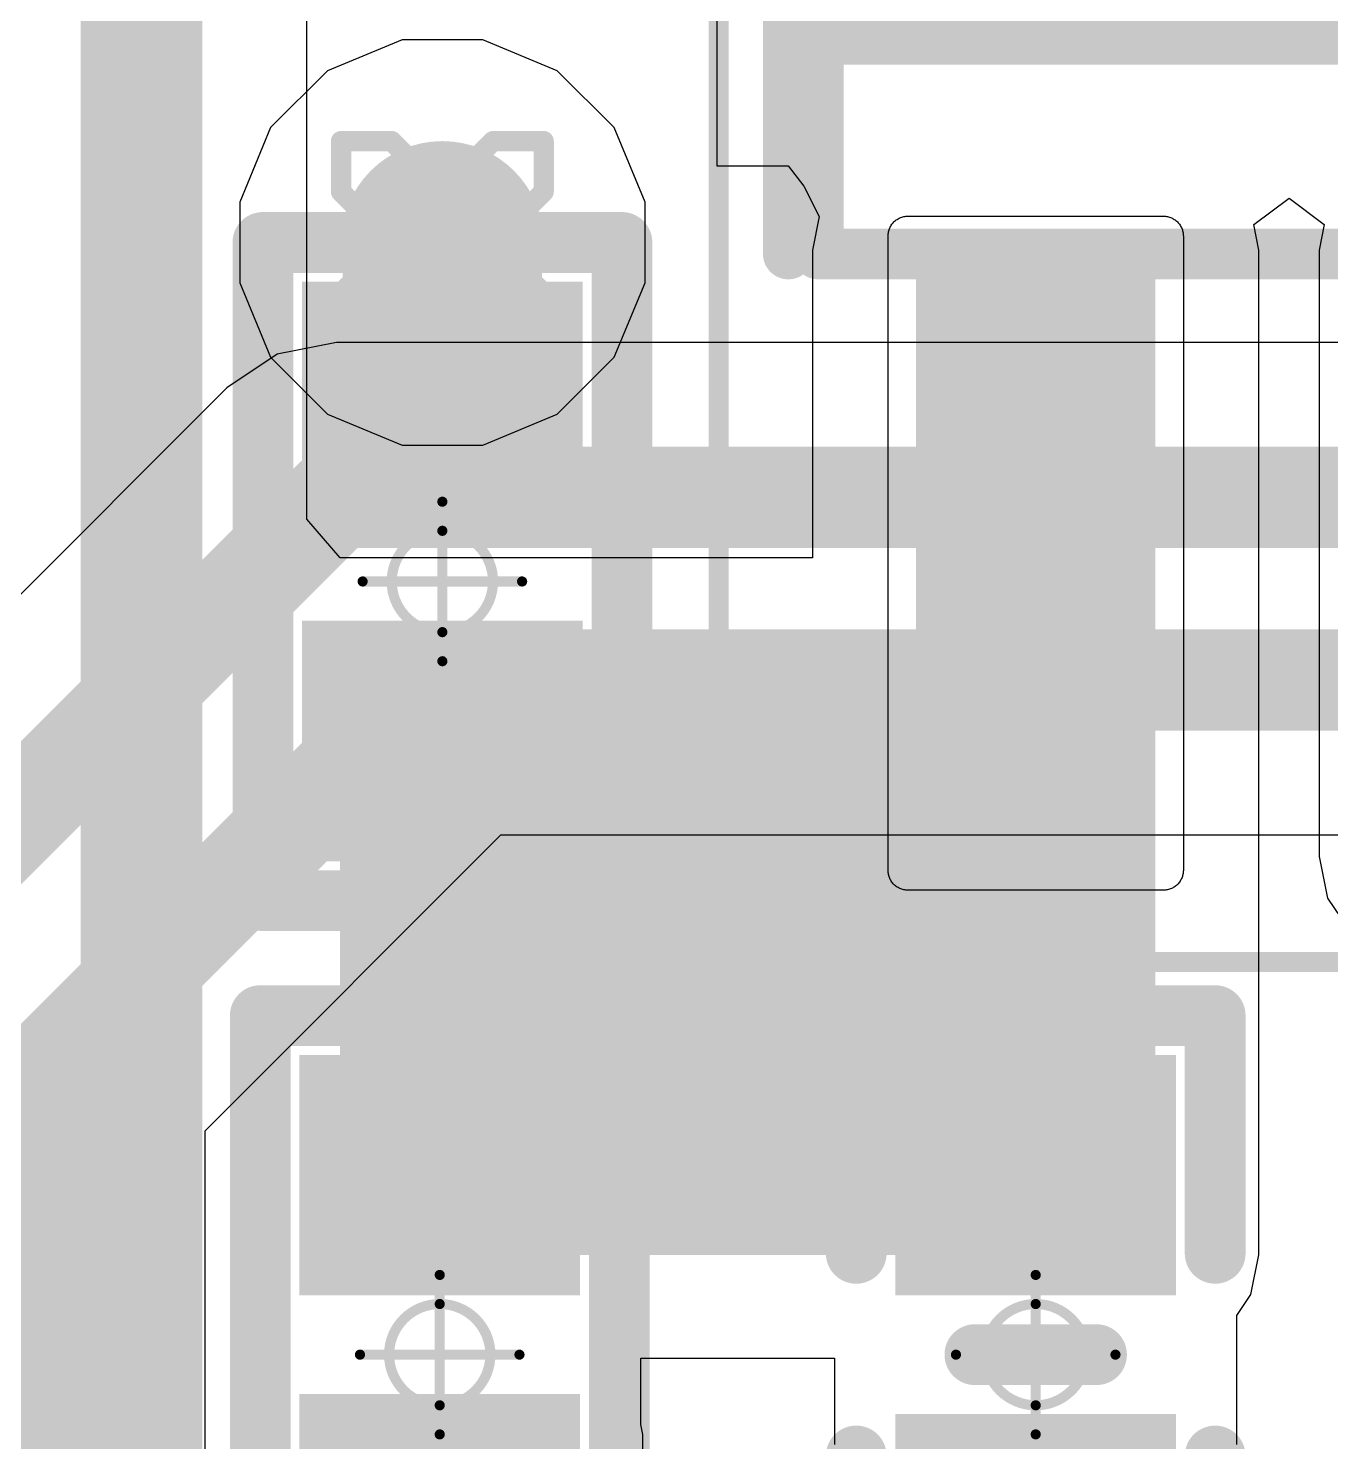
# Model space of a CAD drawing. Header units: inches. Extents: x -0.5 to 14, y -0.2 to 4.7.
# Drawn here: x 0.1242 to 0.2527, y 0.7315 to 0.871 of the extents above; entities that cross this region are included whole.
import ezdxf

# ---------------------------------------------------------------- set-up
doc = ezdxf.new("R2010")
doc.units = ezdxf.units.IN
doc.header["$MEASUREMENT"] = 0
for name, color, linetype in [('Bottom Layer', 5, 'Continuous'), ('Drill Drawing', 1, 'Continuous'), ('GND', 16, 'Continuous'), ('Mechanical 13', 56, 'Continuous'), ('Mechanical 15', 56, 'Continuous'), ('POWER', 76, 'Continuous'), ('Top Layer', 1, 'Continuous'), ('Top Overlay', 2, 'Continuous'), ('Top Paste', 8, 'Continuous'), ('Top Solder', 216, 'Continuous'), ('Via Holes', 16, 'Continuous')]:
    doc.layers.add(name, color=color, linetype=linetype)

# ---------------------------------------------------------------- blocks, each defined once
blk = doc.blocks.new('R_0402_L_25')
at = {"layer": 'Top Layer'}
for points in [[(-0.02363, 0.00984), (-0.00788, 0.00984), (-0.00788, -0.00985), (-0.02363, -0.00985)], [(0.00984, 0.00984), (0.02559, 0.00984), (0.02559, -0.00985), (0.00984, -0.00985)]]:
    blk.add_hatch(color=1, dxfattribs=at).paths.add_polyline_path(points)
at = {"layer": 'Top Paste'}
for points in [[(-0.02363, 0.00984), (-0.00788, 0.00984), (-0.00788, -0.00985), (-0.02363, -0.00985)], [(0.00984, 0.00984), (0.02559, 0.00984), (0.02559, -0.00985), (0.00984, -0.00985)]]:
    blk.add_hatch(color=8, dxfattribs=at).paths.add_polyline_path(points)
at = {"layer": 'Top Solder'}
for points in [[(-0.02763, 0.01384), (-0.00388, 0.01384), (-0.00388, -0.01385), (-0.02763, -0.01385)], [(0.00584, 0.01384), (0.02959, 0.01384), (0.02959, -0.01385), (0.00584, -0.01385)]]:
    blk.add_hatch(color=216, dxfattribs=at).paths.add_polyline_path(points)
at = {"layer": 'Mechanical 15', "const_width": 0.001}
for points in [[(0, 0.00787), (0, -0.00787)], [(-0.00787, 0), (0.00787, 0)]]:
    blk.add_lwpolyline(points, dxfattribs=at)
at = {"layer": 'Mechanical 15'}
for points, const_width in [([(-0.00025, 0.00787, 1), (0.00025, 0.00787, 1)], 0.0005), ([(0.005, 0, 1), (-0.005, 0, 1)], 0.001), ([(-0.00812, 0, 1), (-0.00762, 0, 1)], 0.0005), ([(-0.00525, 0, 1), (-0.00475, 0, 1)], 0.0005), ([(0.00475, 0, 1), (0.00525, 0, 1)], 0.0005), ([(0.00762, 0, 1), (0.00812, 0, 1)], 0.0005), ([(-0.00025, -0.00787, 1), (0.00025, -0.00787, 1)], 0.0005)]:
    blk.add_lwpolyline(points, format="xyb", close=True, dxfattribs=dict(at, const_width=const_width))
at = {"layer": 'Top Overlay', "const_width": 0.006}
for points in [[(-0.0315, 0.01771), (-0.0315, -0.01772)], [(-0.0315, 0.01771), (0.03346, 0.01771)], [(0.03346, 0.01771), (0.03346, -0.01772)], [(-0.0315, -0.01772), (0.03346, -0.01772)]]:
    blk.add_lwpolyline(points, dxfattribs=at)
at = {"layer": 'Top Overlay', "const_width": 0.003}
for points in [[(-0.033, 0.01771, 1), (-0.03, 0.01771, 1)], [(-0.033, 0.01771, 1), (-0.03, 0.01771, 1)], [(0.03196, 0.01771, 1), (0.03496, 0.01771, 1)], [(0.03196, 0.01771, 1), (0.03496, 0.01771, 1)], [(-0.033, -0.01772, 1), (-0.03, -0.01772, 1)], [(-0.033, -0.01772, 1), (-0.03, -0.01772, 1)], [(0.03196, -0.01772, 1), (0.03496, -0.01772, 1)], [(0.03196, -0.01772, 1), (0.03496, -0.01772, 1)]]:
    blk.add_lwpolyline(points, format="xyb", close=True, dxfattribs=at)
blk = doc.blocks.new('R_0402_L_26')
at = {"layer": 'Top Layer'}
for points in [[(-0.02363, 0.00984), (-0.00788, 0.00984), (-0.00788, -0.00985), (-0.02363, -0.00985)], [(0.00984, 0.00984), (0.02559, 0.00984), (0.02559, -0.00985), (0.00984, -0.00985)]]:
    blk.add_hatch(color=1, dxfattribs=at).paths.add_polyline_path(points)
at = {"layer": 'Top Paste'}
for points in [[(-0.02363, 0.00984), (-0.00788, 0.00984), (-0.00788, -0.00985), (-0.02363, -0.00985)], [(0.00984, 0.00984), (0.02559, 0.00984), (0.02559, -0.00985), (0.00984, -0.00985)]]:
    blk.add_hatch(color=8, dxfattribs=at).paths.add_polyline_path(points)
at = {"layer": 'Top Solder'}
for points in [[(-0.02763, 0.01384), (-0.00388, 0.01384), (-0.00388, -0.01385), (-0.02763, -0.01385)], [(0.00584, 0.01384), (0.02959, 0.01384), (0.02959, -0.01385), (0.00584, -0.01385)]]:
    blk.add_hatch(color=216, dxfattribs=at).paths.add_polyline_path(points)
at = {"layer": 'Mechanical 15', "const_width": 0.001}
for points in [[(0, 0.00787), (0, -0.00787)], [(-0.00787, 0), (0.00787, 0)]]:
    blk.add_lwpolyline(points, dxfattribs=at)
at = {"layer": 'Mechanical 15'}
for points, const_width in [([(-0.00025, 0.00787, 1), (0.00025, 0.00787, 1)], 0.0005), ([(0.005, 0, 1), (-0.005, 0, 1)], 0.001), ([(-0.00812, 0, 1), (-0.00762, 0, 1)], 0.0005), ([(-0.00525, 0, 1), (-0.00475, 0, 1)], 0.0005), ([(0.00475, 0, 1), (0.00525, 0, 1)], 0.0005), ([(0.00762, 0, 1), (0.00812, 0, 1)], 0.0005), ([(-0.00025, -0.00787, 1), (0.00025, -0.00787, 1)], 0.0005)]:
    blk.add_lwpolyline(points, format="xyb", close=True, dxfattribs=dict(at, const_width=const_width))
at = {"layer": 'Top Overlay', "const_width": 0.006}
for points in [[(-0.0315, 0.01771), (-0.0315, -0.01772)], [(-0.0315, 0.01771), (0.03346, 0.01771)], [(0.03346, 0.01771), (0.03346, -0.01772)], [(-0.0315, -0.01772), (0.03346, -0.01772)]]:
    blk.add_lwpolyline(points, dxfattribs=at)
at = {"layer": 'Top Overlay', "const_width": 0.003}
for points in [[(-0.033, 0.01771, 1), (-0.03, 0.01771, 1)], [(-0.033, 0.01771, 1), (-0.03, 0.01771, 1)], [(0.03196, 0.01771, 1), (0.03496, 0.01771, 1)], [(0.03196, 0.01771, 1), (0.03496, 0.01771, 1)], [(-0.033, -0.01772, 1), (-0.03, -0.01772, 1)], [(-0.033, -0.01772, 1), (-0.03, -0.01772, 1)], [(0.03196, -0.01772, 1), (0.03496, -0.01772, 1)], [(0.03196, -0.01772, 1), (0.03496, -0.01772, 1)]]:
    blk.add_lwpolyline(points, format="xyb", close=True, dxfattribs=at)
blk = doc.blocks.new('VREG_LM5017MR_NOPB_30')
at = {"layer": 'Top Layer'}
blk.add_hatch(color=1, dxfattribs=at).paths.add_polyline_path([(-0.05807, 0.09646), (0.05807, 0.09646), (0.05807, -0.09646), (-0.05807, -0.09646)])
h = blk.add_hatch(color=1, dxfattribs=at)
edge = h.paths.add_edge_path()
edge.add_arc((0.07638, -0.06378), 0.000591, 90, 180)
edge.add_line((0.07579, -0.06378), (0.07579, -0.08622))
edge.add_arc((0.07638, -0.08622), 0.000591, 180, 270)
edge.add_line((0.07638, -0.08681), (0.13622, -0.08681))
edge.add_arc((0.13622, -0.08622), 0.000591, 270, 360)
edge.add_line((0.13681, -0.08622), (0.13681, -0.06378))
edge.add_arc((0.13622, -0.06378), 0.000591, 0, 90)
edge.add_line((0.13622, -0.06319), (0.07638, -0.06319))
at = {"layer": 'Top Paste'}
h = blk.add_hatch(color=8, dxfattribs=at)
edge = h.paths.add_edge_path()
edge.add_arc((0.07638, -0.06378), 0.000591, 90, 180)
edge.add_line((0.07579, -0.06378), (0.07579, -0.08622))
edge.add_arc((0.07638, -0.08622), 0.000591, 180, 270)
edge.add_line((0.07638, -0.08681), (0.13622, -0.08681))
edge.add_arc((0.13622, -0.08622), 0.000591, 270, 360)
edge.add_line((0.13681, -0.08622), (0.13681, -0.06378))
edge.add_arc((0.13622, -0.06378), 0.000591, 0, 90)
edge.add_line((0.13622, -0.06319), (0.07638, -0.06319))
at = {"layer": 'Mechanical 13', "const_width": 0.005}
for points in [[(0.07677, -0.09646), (0.07677, 0.09646)], [(0.07677, -0.09646), (-0.07677, -0.09646)]]:
    blk.add_lwpolyline(points, dxfattribs=at)
at = {"layer": 'Mechanical 13', "const_width": 0.0025}
blk.add_lwpolyline([(0.07552, -0.09646, 1), (0.07802, -0.09646, 1)], format="xyb", close=True, dxfattribs=at)
blk.add_lwpolyline([(0.07552, -0.09646, 1), (0.07802, -0.09646, 1)], format="xyb", close=True, dxfattribs=at)
at = {"layer": 'Mechanical 15', "const_width": 0.00197}
for points in [[(0.14665, -0.1063), (0.14665, 0.1063)], [(0.14665, -0.1063), (-0.14665, -0.1063)]]:
    blk.add_lwpolyline(points, dxfattribs=at)
at = {"layer": 'Mechanical 15', "const_width": 0.000984}
blk.add_lwpolyline([(0.14616, -0.1063, 1), (0.14715, -0.1063, 1)], format="xyb", close=True, dxfattribs=at)
blk.add_lwpolyline([(0.14616, -0.1063, 1), (0.14715, -0.1063, 1)], format="xyb", close=True, dxfattribs=at)
at = {"layer": 'Top Overlay', "const_width": 0.005}
blk.add_lwpolyline([(0.07677, -0.09941), (-0.07677, -0.09941)], dxfattribs=at)
at = {"layer": 'Top Overlay', "const_width": 0.0025}
blk.add_lwpolyline([(0.07552, -0.09941, 1), (0.07802, -0.09941, 1)], format="xyb", close=True, dxfattribs=at)
at = {"layer": 'Top Solder'}
for p, q in [((0.0733, -0.06142), (0.07335, -0.06133)), ((0.07335, -0.06133), (0.07341, -0.06124)), ((0.07341, -0.06124), (0.07347, -0.06116)), ((0.07347, -0.06116), (0.07354, -0.06108)), ((0.07354, -0.06108), (0.07361, -0.06101)), ((0.07361, -0.06101), (0.07368, -0.06094)), ((0.07368, -0.06094), (0.07376, -0.06087)), ((0.07376, -0.06087), (0.07384, -0.06081)), ((0.07384, -0.06081), (0.07393, -0.06075)), ((0.07393, -0.06075), (0.07402, -0.0607)), ((0.07402, -0.0607), (0.07411, -0.06065)), ((0.07411, -0.06065), (0.0742, -0.0606)), ((0.0742, -0.0606), (0.07429, -0.06056)), ((0.07429, -0.06056), (0.07439, -0.06053)), ((0.07439, -0.06053), (0.07449, -0.0605)), ((0.07449, -0.0605), (0.07459, -0.06048)), ((0.07459, -0.06048), (0.07469, -0.06046)), ((0.07469, -0.06046), (0.07479, -0.06044)), ((0.07479, -0.06044), (0.0749, -0.06044)), ((0.0749, -0.06044), (0.075, -0.06043)), ((0.075, -0.06043), (0.1376, -0.06043)), ((0.1376, -0.06043), (0.1377, -0.06044)), ((0.1377, -0.06044), (0.1378, -0.06044)), ((0.1378, -0.06044), (0.13791, -0.06046)), ((0.13791, -0.06046), (0.13801, -0.06048)), ((0.13801, -0.06048), (0.13811, -0.0605)), ((0.13811, -0.0605), (0.13821, -0.06053)), ((0.13821, -0.06053), (0.1383, -0.06056)), ((0.1383, -0.06056), (0.1384, -0.0606)), ((0.1384, -0.0606), (0.13849, -0.06065)), ((0.13849, -0.06065), (0.13858, -0.0607)), ((0.13858, -0.0607), (0.13867, -0.06075)), ((0.13867, -0.06075), (0.13876, -0.06081)), ((0.13876, -0.06081), (0.13884, -0.06087)), ((0.13884, -0.06087), (0.13892, -0.06094)), ((0.13892, -0.06094), (0.13899, -0.06101)), ((0.13899, -0.06101), (0.13906, -0.06108)), ((0.13906, -0.06108), (0.13913, -0.06116)), ((0.13913, -0.06116), (0.13919, -0.06124)), ((0.13919, -0.06124), (0.13925, -0.06133)), ((0.13925, -0.06133), (0.1393, -0.06142)), ((0.07303, -0.0623), (0.07304, -0.0622)), ((0.07303, -0.0624), (0.07303, -0.0623)), ((0.07303, -0.0876), (0.07303, -0.0624)), ((0.07304, -0.0622), (0.07306, -0.06209)), ((0.07306, -0.06209), (0.07307, -0.06199)), ((0.07307, -0.06199), (0.0731, -0.06189)), ((0.0731, -0.06189), (0.07313, -0.06179)), ((0.07313, -0.06179), (0.07316, -0.0617)), ((0.07316, -0.0617), (0.0732, -0.0616)), ((0.0732, -0.0616), (0.07325, -0.06151)), ((0.07325, -0.06151), (0.0733, -0.06142)), ((0.1393, -0.06142), (0.13935, -0.06151)), ((0.13935, -0.06151), (0.1394, -0.0616)), ((0.1394, -0.0616), (0.13944, -0.0617)), ((0.13944, -0.0617), (0.13947, -0.06179)), ((0.13947, -0.06179), (0.1395, -0.06189)), ((0.1395, -0.06189), (0.13952, -0.06199)), ((0.13952, -0.06199), (0.13954, -0.06209)), ((0.13954, -0.06209), (0.13956, -0.0622)), ((0.13956, -0.0622), (0.13956, -0.0623)), ((0.13956, -0.0623), (0.13957, -0.0624)), ((0.13957, -0.0624), (0.13957, -0.0876)), ((0.07303, -0.0877), (0.07303, -0.0876)), ((0.07304, -0.0878), (0.07303, -0.0877)), ((0.07306, -0.08791), (0.07304, -0.0878)), ((0.13956, -0.0878), (0.13954, -0.08791)), ((0.13957, -0.0876), (0.13956, -0.0877)), ((0.13956, -0.0877), (0.13956, -0.0878)), ((0.07307, -0.08801), (0.07306, -0.08791)), ((0.0731, -0.08811), (0.07307, -0.08801)), ((0.07313, -0.08821), (0.0731, -0.08811)), ((0.07316, -0.0883), (0.07313, -0.08821)), ((0.0732, -0.0884), (0.07316, -0.0883)), ((0.07325, -0.08849), (0.0732, -0.0884)), ((0.0733, -0.08858), (0.07325, -0.08849)), ((0.07335, -0.08867), (0.0733, -0.08858)), ((0.07341, -0.08876), (0.07335, -0.08867)), ((0.07347, -0.08884), (0.07341, -0.08876)), ((0.07354, -0.08892), (0.07347, -0.08884)), ((0.07361, -0.08899), (0.07354, -0.08892)), ((0.07368, -0.08906), (0.07361, -0.08899)), ((0.07376, -0.08913), (0.07368, -0.08906)), ((0.07384, -0.08919), (0.07376, -0.08913)), ((0.07393, -0.08925), (0.07384, -0.08919)), ((0.07402, -0.0893), (0.07393, -0.08925)), ((0.13867, -0.08925), (0.13858, -0.0893)), ((0.13876, -0.08919), (0.13867, -0.08925)), ((0.13884, -0.08913), (0.13876, -0.08919)), ((0.13892, -0.08906), (0.13884, -0.08913)), ((0.13899, -0.08899), (0.13892, -0.08906)), ((0.13906, -0.08892), (0.13899, -0.08899)), ((0.13913, -0.08884), (0.13906, -0.08892)), ((0.13919, -0.08876), (0.13913, -0.08884)), ((0.13925, -0.08867), (0.13919, -0.08876)), ((0.1393, -0.08858), (0.13925, -0.08867)), ((0.13935, -0.08849), (0.1393, -0.08858)), ((0.1394, -0.0884), (0.13935, -0.08849)), ((0.13944, -0.0883), (0.1394, -0.0884)), ((0.13947, -0.08821), (0.13944, -0.0883)), ((0.1395, -0.08811), (0.13947, -0.08821)), ((0.13952, -0.08801), (0.1395, -0.08811)), ((0.13954, -0.08791), (0.13952, -0.08801)), ((0.07411, -0.08935), (0.07402, -0.0893)), ((0.0742, -0.0894), (0.07411, -0.08935)), ((0.07429, -0.08944), (0.0742, -0.0894)), ((0.07439, -0.08947), (0.07429, -0.08944)), ((0.07449, -0.0895), (0.07439, -0.08947)), ((0.07459, -0.08952), (0.07449, -0.0895)), ((0.07469, -0.08954), (0.07459, -0.08952)), ((0.07479, -0.08956), (0.07469, -0.08954)), ((0.0749, -0.08956), (0.07479, -0.08956)), ((0.075, -0.08957), (0.0749, -0.08956)), ((0.1376, -0.08957), (0.075, -0.08957)), ((0.1377, -0.08956), (0.1376, -0.08957)), ((0.1378, -0.08956), (0.1377, -0.08956)), ((0.13791, -0.08954), (0.1378, -0.08956)), ((0.13801, -0.08952), (0.13791, -0.08954)), ((0.13811, -0.0895), (0.13801, -0.08952)), ((0.13821, -0.08947), (0.13811, -0.0895)), ((0.1383, -0.08944), (0.13821, -0.08947)), ((0.1384, -0.0894), (0.1383, -0.08944)), ((0.13849, -0.08935), (0.1384, -0.0894)), ((0.13858, -0.0893), (0.13849, -0.08935))]:
    blk.add_line(p, q, dxfattribs=at)
blk = doc.blocks.new('C_0402_L_40')
at = {"layer": 'Top Layer'}
for points in [[(-0.02559, 0.00984), (-0.00984, 0.00984), (-0.00984, -0.00984), (-0.02559, -0.00984)], [(0.00984, 0.00984), (0.02559, 0.00984), (0.02559, -0.00985), (0.00984, -0.00985)]]:
    blk.add_hatch(color=1, dxfattribs=at).paths.add_polyline_path(points)
at = {"layer": 'Top Paste'}
for points in [[(-0.02559, 0.00984), (-0.00984, 0.00984), (-0.00984, -0.00984), (-0.02559, -0.00984)], [(0.00984, 0.00984), (0.02559, 0.00984), (0.02559, -0.00985), (0.00984, -0.00985)]]:
    blk.add_hatch(color=8, dxfattribs=at).paths.add_polyline_path(points)
at = {"layer": 'Top Solder'}
for points in [[(-0.02959, 0.01384), (-0.00584, 0.01384), (-0.00584, -0.01384), (-0.02959, -0.01384)], [(0.00584, 0.01384), (0.02959, 0.01384), (0.02959, -0.01385), (0.00584, -0.01385)]]:
    blk.add_hatch(color=216, dxfattribs=at).paths.add_polyline_path(points)
at = {"layer": 'Mechanical 15', "const_width": 0.001}
for points in [[(0, -0.00787), (0, 0.00787)], [(0.00787, 0), (-0.00787, 0)]]:
    blk.add_lwpolyline(points, dxfattribs=at)
at = {"layer": 'Mechanical 15'}
for points, const_width in [([(-0.00025, 0.00787, 1), (0.00025, 0.00787, 1)], 0.0005), ([(0.005, 0, 1), (-0.005, 0, 1)], 0.001), ([(-0.00812, 0, 1), (-0.00762, 0, 1)], 0.0005), ([(-0.00525, 0, 1), (-0.00475, 0, 1)], 0.0005), ([(0.00475, 0, 1), (0.00525, 0, 1)], 0.0005), ([(0.00762, 0, 1), (0.00812, 0, 1)], 0.0005), ([(-0.00025, -0.00787, 1), (0.00025, -0.00787, 1)], 0.0005)]:
    blk.add_lwpolyline(points, format="xyb", close=True, dxfattribs=dict(at, const_width=const_width))
at = {"layer": 'Top Overlay', "const_width": 0.006}
for points in [[(-0.01, 0.01771), (-0.03346, 0.01771)], [(-0.03346, -0.01771), (-0.03346, 0.01771)], [(0.03346, 0.01771), (0.01, 0.01771)], [(0.03346, -0.01772), (0.03346, 0.01771)], [(0, -0.006), (0, 0.006)], [(-0.01, -0.01771), (-0.03346, -0.01771)], [(-0.03345, -0.01772), (-0.03346, -0.01771)], [(0.03346, -0.01771), (0.01, -0.01771)]]:
    blk.add_lwpolyline(points, dxfattribs=at)
at = {"layer": 'Top Overlay', "const_width": 0.003}
for points in [[(-0.03496, 0.01771, 1), (-0.03196, 0.01771, 1)], [(-0.03496, 0.01771, 1), (-0.03196, 0.01771, 1)], [(-0.0115, 0.01771, 1), (-0.0085, 0.01771, 1)], [(0.0085, 0.01771, 1), (0.0115, 0.01771, 1)], [(0.03196, 0.01771, 1), (0.03496, 0.01771, 1)], [(0.03196, 0.01771, 1), (0.03496, 0.01771, 1)], [(-0.0015, 0.006, 1), (0.0015, 0.006, 1)], [(-0.0015, -0.006, 1), (0.0015, -0.006, 1)], [(-0.03496, -0.01771, 1), (-0.03196, -0.01771, 1)], [(-0.03496, -0.01771, 1), (-0.03196, -0.01771, 1)], [(-0.03496, -0.01771, 1), (-0.03196, -0.01771, 1)], [(-0.03495, -0.01772, 1), (-0.03195, -0.01772, 1)], [(-0.0115, -0.01771, 1), (-0.0085, -0.01771, 1)], [(0.0085, -0.01771, 1), (0.0115, -0.01771, 1)], [(0.03196, -0.01771, 1), (0.03496, -0.01771, 1)], [(0.03196, -0.01772, 1), (0.03496, -0.01772, 1)]]:
    blk.add_lwpolyline(points, format="xyb", close=True, dxfattribs=at)

msp = doc.modelspace()

# ---------------------------------------------------------------- hatches: boundary and pattern name
at = {"layer": 'Bottom Layer'}
h = msp.add_hatch(color=5, dxfattribs=at)
edge = h.paths.add_edge_path()
edge.add_arc((0.16505, 0.84987), 0.01, 0, 360)
at = {"layer": 'GND'}
h = msp.add_hatch(color=16, dxfattribs=at)
edge = h.paths.add_edge_path()
edge.add_arc((0.16505, 0.84987), 0.01, 0, 360)
at = {"layer": 'POWER'}
h = msp.add_hatch(color=76, dxfattribs=at)
edge = h.paths.add_edge_path()
edge.add_arc((0.16505, 0.84987), 0.01, 0, 360)
at = {"layer": 'Top Layer'}
h = msp.add_hatch(color=1, dxfattribs=at)
edge = h.paths.add_edge_path()
edge.add_arc((0.16505, 0.84987), 0.01, 0, 360)
for points in [[(0.15521, 0.82625), (0.17489, 0.82625), (0.17489, 0.84987), (0.15521, 0.84987)], [(0.21376, 0.75585), (0.23344, 0.75585), (0.23344, 0.81723), (0.21376, 0.81723)], [(0.15495, 0.74994), (0.23541, 0.74994), (0.23541, 0.80853), (0.15495, 0.80853)], [(0.17464, 0.73222), (0.15495, 0.73222), (0.15495, 0.7086), (0.17464, 0.7086)]]:
    msp.add_hatch(color=1, dxfattribs=at).paths.add_polyline_path(points)
at = {"layer": 'Via Holes'}
h = msp.add_hatch(color=7, dxfattribs=at)
edge = h.paths.add_edge_path()
edge.add_arc((0.16505, 0.84987), 0.005, 0, 360)

# ---------------------------------------------------------------- linework, layer by layer
at = {"layer": 'Bottom Layer'}
for p, q in [((0.1546, 0.83999), (0.14875, 0.83883)), ((0.47353, 0.83999), (0.1546, 0.83999)), ((0.14875, 0.83883), (0.14379, 0.83551)), ((0.14379, 0.83551), (0.09738, 0.7891)), ((0.14163, 0.7622), (0.17083, 0.7914)), ((0.17083, 0.7914), (0.30466, 0.7914)), ((0.14163, 0.71801), (0.14163, 0.7622))]:
    msp.add_line(p, q, dxfattribs=at)
at = {"layer": 'Bottom Layer', "const_width": 0.01}
for points in [[(0.10819, 0.77829), (0.1546, 0.8247)], [(0.1546, 0.8247), (0.47986, 0.8247)], [(0.12634, 0.76854), (0.1645, 0.8067)], [(0.1645, 0.8067), (0.48855, 0.8067)], [(0.12634, 0.31011), (0.12634, 0.76854)]]:
    msp.add_lwpolyline(points, dxfattribs=at)
at = {"layer": 'Bottom Layer', "const_width": 0.005}
for points in [[(0.1521, 0.8247, 1), (0.1571, 0.8247, 1)], [(0.1521, 0.8247, 1), (0.1571, 0.8247, 1)], [(0.162, 0.8067, 1), (0.167, 0.8067, 1)], [(0.162, 0.8067, 1), (0.167, 0.8067, 1)], [(0.12384, 0.76854, 1), (0.12884, 0.76854, 1)], [(0.12384, 0.76854, 1), (0.12884, 0.76854, 1)]]:
    msp.add_lwpolyline(points, format="xyb", close=True, dxfattribs=at)
at = {"layer": 'Drill Drawing', "const_width": 0.002}
for points in [[(0.15505, 0.85487), (0.15505, 0.85987)], [(0.15505, 0.85987), (0.16005, 0.85987)], [(0.16005, 0.85987), (0.16505, 0.85487)], [(0.16505, 0.85487), (0.17005, 0.85987)], [(0.17005, 0.85987), (0.17505, 0.85987)], [(0.17505, 0.85487), (0.17505, 0.85987)], [(0.15505, 0.85487), (0.16005, 0.84987)], [(0.17005, 0.84987), (0.17505, 0.85487)], [(0.15505, 0.84487), (0.16005, 0.84987)], [(0.17005, 0.84987), (0.17505, 0.84487)], [(0.15505, 0.83987), (0.15505, 0.84487)], [(0.16005, 0.83987), (0.16505, 0.84487)], [(0.16505, 0.84487), (0.17005, 0.83987)], [(0.17505, 0.83987), (0.17505, 0.84487)], [(0.15505, 0.83987), (0.16005, 0.83987)], [(0.17005, 0.83987), (0.17505, 0.83987)]]:
    msp.add_lwpolyline(points, dxfattribs=at)
at = {"layer": 'Drill Drawing', "const_width": 0.001}
for points in [[(0.15455, 0.85987, 1), (0.15555, 0.85987, 1)], [(0.15455, 0.85987, 1), (0.15555, 0.85987, 1)], [(0.15955, 0.85987, 1), (0.16055, 0.85987, 1)], [(0.15955, 0.85987, 1), (0.16055, 0.85987, 1)], [(0.16955, 0.85987, 1), (0.17055, 0.85987, 1)], [(0.16955, 0.85987, 1), (0.17055, 0.85987, 1)], [(0.17455, 0.85987, 1), (0.17555, 0.85987, 1)], [(0.17455, 0.85987, 1), (0.17555, 0.85987, 1)], [(0.15455, 0.85487, 1), (0.15555, 0.85487, 1)], [(0.15455, 0.85487, 1), (0.15555, 0.85487, 1)], [(0.16455, 0.85487, 1), (0.16555, 0.85487, 1)], [(0.16455, 0.85487, 1), (0.16555, 0.85487, 1)], [(0.17455, 0.85487, 1), (0.17555, 0.85487, 1)], [(0.17455, 0.85487, 1), (0.17555, 0.85487, 1)], [(0.15955, 0.84987, 1), (0.16055, 0.84987, 1)], [(0.15955, 0.84987, 1), (0.16055, 0.84987, 1)], [(0.16955, 0.84987, 1), (0.17055, 0.84987, 1)], [(0.16955, 0.84987, 1), (0.17055, 0.84987, 1)], [(0.15455, 0.84487, 1), (0.15555, 0.84487, 1)], [(0.15455, 0.84487, 1), (0.15555, 0.84487, 1)], [(0.16455, 0.84487, 1), (0.16555, 0.84487, 1)], [(0.16455, 0.84487, 1), (0.16555, 0.84487, 1)], [(0.17455, 0.84487, 1), (0.17555, 0.84487, 1)], [(0.17455, 0.84487, 1), (0.17555, 0.84487, 1)], [(0.15455, 0.83987, 1), (0.15555, 0.83987, 1)], [(0.15455, 0.83987, 1), (0.15555, 0.83987, 1)], [(0.15955, 0.83987, 1), (0.16055, 0.83987, 1)], [(0.15955, 0.83987, 1), (0.16055, 0.83987, 1)], [(0.16955, 0.83987, 1), (0.17055, 0.83987, 1)], [(0.16955, 0.83987, 1), (0.17055, 0.83987, 1)], [(0.17455, 0.83987, 1), (0.17555, 0.83987, 1)], [(0.17455, 0.83987, 1), (0.17555, 0.83987, 1)]]:
    msp.add_lwpolyline(points, format="xyb", close=True, dxfattribs=at)
at = {"layer": 'POWER'}
for p, q in [((0.16107, 0.86987), (0.15372, 0.86682)), ((0.16903, 0.86987), (0.16107, 0.86987)), ((0.17638, 0.86682), (0.16903, 0.86987)), ((0.15372, 0.86682), (0.1481, 0.8612)), ((0.18201, 0.8612), (0.17638, 0.86682)), ((0.1481, 0.8612), (0.14505, 0.85384)), ((0.18505, 0.85384), (0.18201, 0.8612)), ((0.14505, 0.85384), (0.14505, 0.84589)), ((0.18505, 0.84589), (0.18505, 0.85384)), ((0.14505, 0.84589), (0.1481, 0.83854)), ((0.18201, 0.83854), (0.18505, 0.84589)), ((0.1481, 0.83854), (0.15372, 0.83291)), ((0.17638, 0.83291), (0.18201, 0.83854)), ((0.15372, 0.83291), (0.16107, 0.82987)), ((0.16903, 0.82987), (0.17638, 0.83291)), ((0.16107, 0.82987), (0.16903, 0.82987))]:
    msp.add_line(p, q, dxfattribs=at)
at = {"layer": 'Top Layer'}
for p, q in [((0.15166, 0.82255), (0.15166, 1.01803)), ((0.19214, 0.99357), (0.19214, 0.85743)), ((0.19214, 0.85743), (0.19918, 0.85743)), ((0.19918, 0.85743), (0.20072, 0.85543)), ((0.20072, 0.85543), (0.20224, 0.85243)), ((0.24512, 0.85164), (0.2486, 0.85425)), ((0.2486, 0.85425), (0.25208, 0.85164)), ((0.20224, 0.85243), (0.20158, 0.84912)), ((0.24562, 0.84912), (0.24512, 0.85164)), ((0.25208, 0.85164), (0.25158, 0.84912)), ((0.20158, 0.84912), (0.20158, 0.81873)), ((0.24562, 0.78928), (0.24562, 0.84912)), ((0.25158, 0.84912), (0.25158, 0.78928)), ((0.15495, 0.81873), (0.15166, 0.82255)), ((0.20158, 0.81873), (0.15495, 0.81873)), ((0.24561, 0.78922), (0.24562, 0.78928)), ((0.24561, 0.74994), (0.24561, 0.78922)), ((0.25158, 0.78928), (0.2524, 0.78514)), ((0.2524, 0.78514), (0.2537, 0.7832)), ((0.24483, 0.74603), (0.24561, 0.74994)), ((0.24344, 0.74396), (0.24483, 0.74603)), ((0.24344, 0.73994), (0.24344, 0.74396)), ((0.18464, 0.7332), (0.18464, 0.73974)), ((0.18464, 0.73974), (0.20376, 0.73974)), ((0.20376, 0.73974), (0.20376, 0.73124)), ((0.24344, 0.73124), (0.24344, 0.73994)), ((0.24344, 0.73994), (0.24344, 0.73994)), ((0.18483, 0.73222), (0.18464, 0.7332)), ((0.18483, 0.7086), (0.18483, 0.73222))]:
    msp.add_line(p, q, dxfattribs=at)
at = {"layer": 'Top Layer', "const_width": 0.012}
msp.add_lwpolyline([(0.13535, 0.41119), (0.13535, 1.03)], dxfattribs=at)

# ---------------------------------------------------------------- block references
for name, p, rotation in [('VREG_LM5017MR_NOPB_30', (0.2986, 0.9255), 270), ('R_0402_L_25', (0.16505, 0.81641), 90), ('R_0402_L_26', (0.16479, 0.7401), 90), ('C_0402_L_40', (0.2236, 0.7401), 270)]:
    msp.add_blockref(name, p, dxfattribs=dict(rotation=rotation))

doc.saveas('drawing.dxf')
